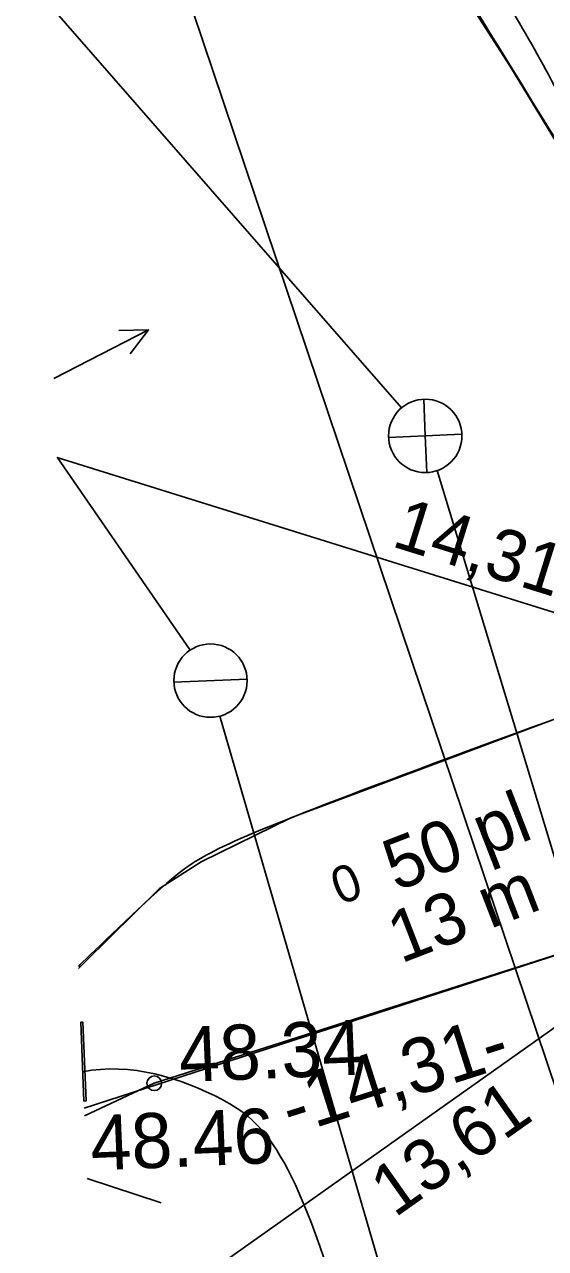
# Model space of a CAD drawing. Extents: x 641999 to 642085, y 6456465 to 6456594.
# Drawn here: x 641999.39 to 642006.53, y 6456566.89 to 6456583.65 of the extents above; entities that cross this region are included whole.
import ezdxf

# ---------------------------------------------------------------- set-up
doc = ezdxf.new("R2010")
doc.units = 0
for name, color, linetype in [('ELEKTRIPOST', 7, 'Continuous'), ('KQLVIKUD', 7, 'Continuous'), ('Level 10', 7, 'Continuous'), ('Level 11', 7, 'Continuous'), ('Level 12', 7, 'Continuous'), ('Level 14', 7, 'Continuous'), ('Level 15', 7, 'Continuous'), ('Level 19', 7, 'Continuous'), ('Level 21', 7, 'Continuous'), ('Level 22', 7, 'Continuous'), ('Level 24', 7, 'Continuous'), ('Level 25', 7, 'Continuous'), ('Level 26', 7, 'Continuous'), ('Level 27', 7, 'Continuous'), ('Level 30', 7, 'Continuous'), ('Level 42', 7, 'Continuous'), ('Level 50', 7, 'Continuous'), ('Level 53', 7, 'Continuous'), ('Level 56', 7, 'Continuous'), ('Level 6', 7, 'Continuous'), ('Level 63', 7, 'Continuous'), ('Level 9', 7, 'Continuous')]:
    doc.layers.add(name, color=color, linetype=linetype)

# ---------------------------------------------------------------- blocks, each defined once
blk = doc.blocks.new('KKANK4')
at = {"layer": 'Level 22'}
for q in [(0, 500), (-500, 0), (500, 0), (0, -500)]:
    blk.add_line((0, 0), q, dxfattribs=at)
blk.add_circle((0, 0), 500, dxfattribs=at)
blk = doc.blocks.new('KVEEK0')
at = {"layer": 'Level 21'}
blk.add_line((-500, 0), (500, 0), dxfattribs=at)
blk.add_circle((0, 0), 500, dxfattribs=at)
blk = doc.blocks.new('PUNK11')
at = {"layer": 'KQLVIKUD'}
blk.add_circle((0, 0), 100, dxfattribs=at)
blk = doc.blocks.new('KKANK8')
at = {"layer": 'Level 24'}
for q in [(0, 500), (-500, 0), (500, 0), (0, -500)]:
    blk.add_line((0, 0), q, dxfattribs=at)
blk.add_circle((0, 0), 500, dxfattribs=at)
blk = doc.blocks.new('KVEEK2')
at = {"layer": 'ELEKTRIPOST'}
blk.add_line((-500, 0), (500, 0), dxfattribs=at)
blk.add_circle((0, 0), 500, dxfattribs=at)

msp = doc.modelspace()

# ---------------------------------------------------------------- linework, layer by layer
at = {"layer": 'Level 10'}
msp.add_line((642012.475, 6456572.795), (642000.211, 6456568.813), dxfattribs=at)
for points in [[(642000.811, 6456590.945), (642001.967, 6456589.417), (642006.041, 6456583.082), (642008.632, 6456578.828), (642015.657, 6456554.615), (642027.659, 6456513.221), (642034.029, 6456491.285), (642038.784, 6456473.654), (642042.774, 6456466.377)], [(642034.946, 6456583.408), (642021.628, 6456577.286), (642017.006, 6456574.882), (642015.954, 6456574.457), (642015.356, 6456574.328), (642014.751, 6456574.337), (642014.225, 6456574.54), (642012.541, 6456575.763), (642012.348, 6456575.859), (642011.917, 6456575.841), (642010.687, 6456575.53), (642006.848, 6456574.213), (642003.042, 6456572.79), (642001.811, 6456572.188), (642001.243, 6456571.822), (642000.216, 6456570.81), (642000.131, 6456570.726)], [(642012.736, 6456572.848), (642001.17, 6456569.154), (642000.216, 6456568.711)]]:
    msp.add_lwpolyline(points, dxfattribs=at)
at = {"layer": 'Level 11'}
for points in [[(642000.162, 6456569.992), (642000.191, 6456569.993), (642000.236, 6456568.912), (642000.207, 6456568.911)], [(642000.207, 6456568.911), (642000.162, 6456569.992)]]:
    msp.add_lwpolyline(points, dxfattribs=at)
at = {"layer": 'Level 12'}
for points in [[(642001.36, 6456590.968), (642001.596, 6456590.651), (642002.649, 6456589.215), (642004.417, 6456586.802), (642005.457, 6456584.824), (642006.897, 6456582.522), (642007.736, 6456580.253), (642008.176, 6456579.066), (642008.438, 6456578.267)], [(642011.826, 6456575.725), (642009.524, 6456581.148), (642007.709, 6456584.735), (642005.424, 6456588.475), (642003.923, 6456590.513), (642003.507, 6456591.058)], [(642000.19, 6456569.312), (642000.834, 6456569.442), (642002.24, 6456569.02), (642003.087, 6456568.24), (642003.821, 6456565.715)]]:
    msp.add_open_spline(points, degree=3, dxfattribs=at)
at = {"layer": 'Level 14'}
for p, q in [((641999.838, 6456577.728), (642001.663, 6456575.086)), ((642002.068, 6456574.181), (642023.976, 6456498.852))]:
    msp.add_line(p, q, dxfattribs=at)
at = {"layer": 'Level 15'}
for p, q in [((641999.572, 6456584.105), (642004.555, 6456578.4)), ((642005.043, 6456577.542), (642013.754, 6456548.856))]:
    msp.add_line(p, q, dxfattribs=at)
at = {"layer": 'Level 19'}
msp.add_line((641999.793, 6456578.805), (642001.091, 6456579.468), dxfattribs=at)
msp.add_lwpolyline([(642000.685, 6456579.459), (642001.091, 6456579.468), (642000.841, 6456579.141)], dxfattribs=at)
at = {"layer": 'Level 22'}
for points in [[(642000.162, 6456569.992), (642000.191, 6456569.993), (642000.236, 6456568.912), (642000.207, 6456568.911)], [(642000.207, 6456568.911), (642000.162, 6456569.992)]]:
    msp.add_lwpolyline(points, dxfattribs=at)
at = {"layer": 'Level 25'}
for p, q in [((641999.838, 6456577.728), (642001.663, 6456575.086)), ((642002.068, 6456574.181), (642023.976, 6456498.852))]:
    msp.add_line(p, q, dxfattribs=at)
at = {"layer": 'Level 26'}
for p, q in [((641999.572, 6456584.105), (642004.555, 6456578.4)), ((642005.043, 6456577.542), (642013.754, 6456548.856))]:
    msp.add_line(p, q, dxfattribs=at)
at = {"layer": 'Level 27'}
msp.add_line((641999.793, 6456578.805), (642001.091, 6456579.468), dxfattribs=at)
msp.add_lwpolyline([(642000.685, 6456579.459), (642001.091, 6456579.468), (642000.841, 6456579.141)], dxfattribs=at)
at = {"layer": 'Level 30'}
for points in [[(642001.36, 6456590.968), (642001.596, 6456590.651), (642002.649, 6456589.215), (642004.417, 6456586.802), (642005.457, 6456584.824), (642006.897, 6456582.522), (642007.736, 6456580.253), (642008.176, 6456579.066), (642008.438, 6456578.267)], [(642011.826, 6456575.725), (642009.524, 6456581.148), (642007.709, 6456584.735), (642005.424, 6456588.475), (642003.923, 6456590.513), (642003.507, 6456591.058)], [(642000.19, 6456569.312), (642000.834, 6456569.442), (642002.24, 6456569.02), (642003.087, 6456568.24), (642003.821, 6456565.715)]]:
    msp.add_open_spline(points, degree=3, dxfattribs=at)
at = {"layer": 'Level 42'}
for points in [[(642008.632, 6456578.828), (642006.41, 6456582.537), (642003.171, 6456587.72), (642001.519, 6456590.081), (642000.859, 6456590.947)], [(642034.748, 6456583.374), (642022.218, 6456577.537), (642020.94, 6456577.031), (642018.239, 6456575.445), (642015.413, 6456574.137), (642014.271, 6456574.429), (642012.988, 6456575.395), (642012.577, 6456575.774), (642011.942, 6456576.088), (642002.151, 6456572.506), (642001.508, 6456572.095), (642000.234, 6456570.856), (642000.13, 6456570.754)]]:
    msp.add_open_spline(points, degree=3, dxfattribs=at)
at = {"layer": 'Level 50'}
for p, q in [((642012.228, 6456573.861), (641999.839, 6456577.724)), ((642012.228, 6456573.861), (642001.06, 6456565.96)), ((642000.252, 6456567.849), (642001.264, 6456567.519))]:
    msp.add_line(p, q, dxfattribs=at)
at = {"layer": 'Level 53'}
msp.add_lwpolyline([(641999.392, 6456588.407), (642000.55, 6456587.238), (642013.112, 6456549.97), (642035.85, 6456466.087)], dxfattribs=at)
at = {"layer": 'Level 56'}
msp.add_lwpolyline([(641999.392, 6456588.407), (642000.55, 6456587.238), (642013.112, 6456549.97), (642035.85, 6456466.087)], dxfattribs=at)
at = {"layer": 'Level 6'}
msp.add_line((642001.17, 6456569.154), (642001.17, 6456569.154), dxfattribs=at)

# ---------------------------------------------------------------- block references
at = {"layer": 'Level 21', "xscale": 0.0010049292246302984, "yscale": 0.0010049292246302982, "rotation": 2.395773754129564}
msp.add_blockref('KVEEK0', (642001.94, 6456574.667), dxfattribs=at)
at = {"layer": 'Level 22', "xscale": 0.0010049292246302984, "yscale": 0.0010049292246302982, "rotation": 2.395773754129564}
msp.add_blockref('KKANK4', (642004.882, 6456578.018), dxfattribs=at)
at = {"layer": 'Level 24', "xscale": 0.0010049292246302984, "yscale": 0.0010049292246302982, "rotation": 2.395773754129564}
msp.add_blockref('KKANK8', (642004.882, 6456578.018), dxfattribs=at)
at = {"layer": 'Level 25', "xscale": 0.0010049292246302984, "yscale": 0.0010049292246302982, "rotation": 2.395773754129564}
msp.add_blockref('KVEEK2', (642001.94, 6456574.667), dxfattribs=at)
at = {"layer": 'Level 9', "xscale": 0.0010049292246302984, "yscale": 0.0010049292246302982, "rotation": 2.395773754129564}
msp.add_blockref('PUNK11', (642001.17, 6456569.154), dxfattribs=at)

# ---------------------------------------------------------------- texts
at = {"layer": 'Level 50'}
for s, height, rotation, p in [('14,31', 0.7035, 342.6835, (642004.403, 6456576.511)), ('50 pl', 0.7035, 21.1811, (642004.482, 6456571.778)), ('0', 0.502, 21.1811, (642003.715, 6456571.589)), ('13 m', 0.7035, 21.1811, (642004.548, 6456570.791)), ('-14,31-', 0.7537, 17.7112, (642003.044, 6456568.438)), ('13,61', 0.7035, 35.2792, (642004.464, 6456567.306))]:
    msp.add_text(s, height=height, rotation=rotation, dxfattribs=at).set_placement(p)
at = {"layer": 'Level 63'}
for s, p in [('48.34', (642001.521, 6456569.169)), ('48.46', (642000.309, 6456567.959)), ('48.46', (642000.309, 6456567.959))]:
    msp.add_text(s, height=0.7537, rotation=2.3958, dxfattribs=at).set_placement(p)

doc.saveas('drawing.dxf')
